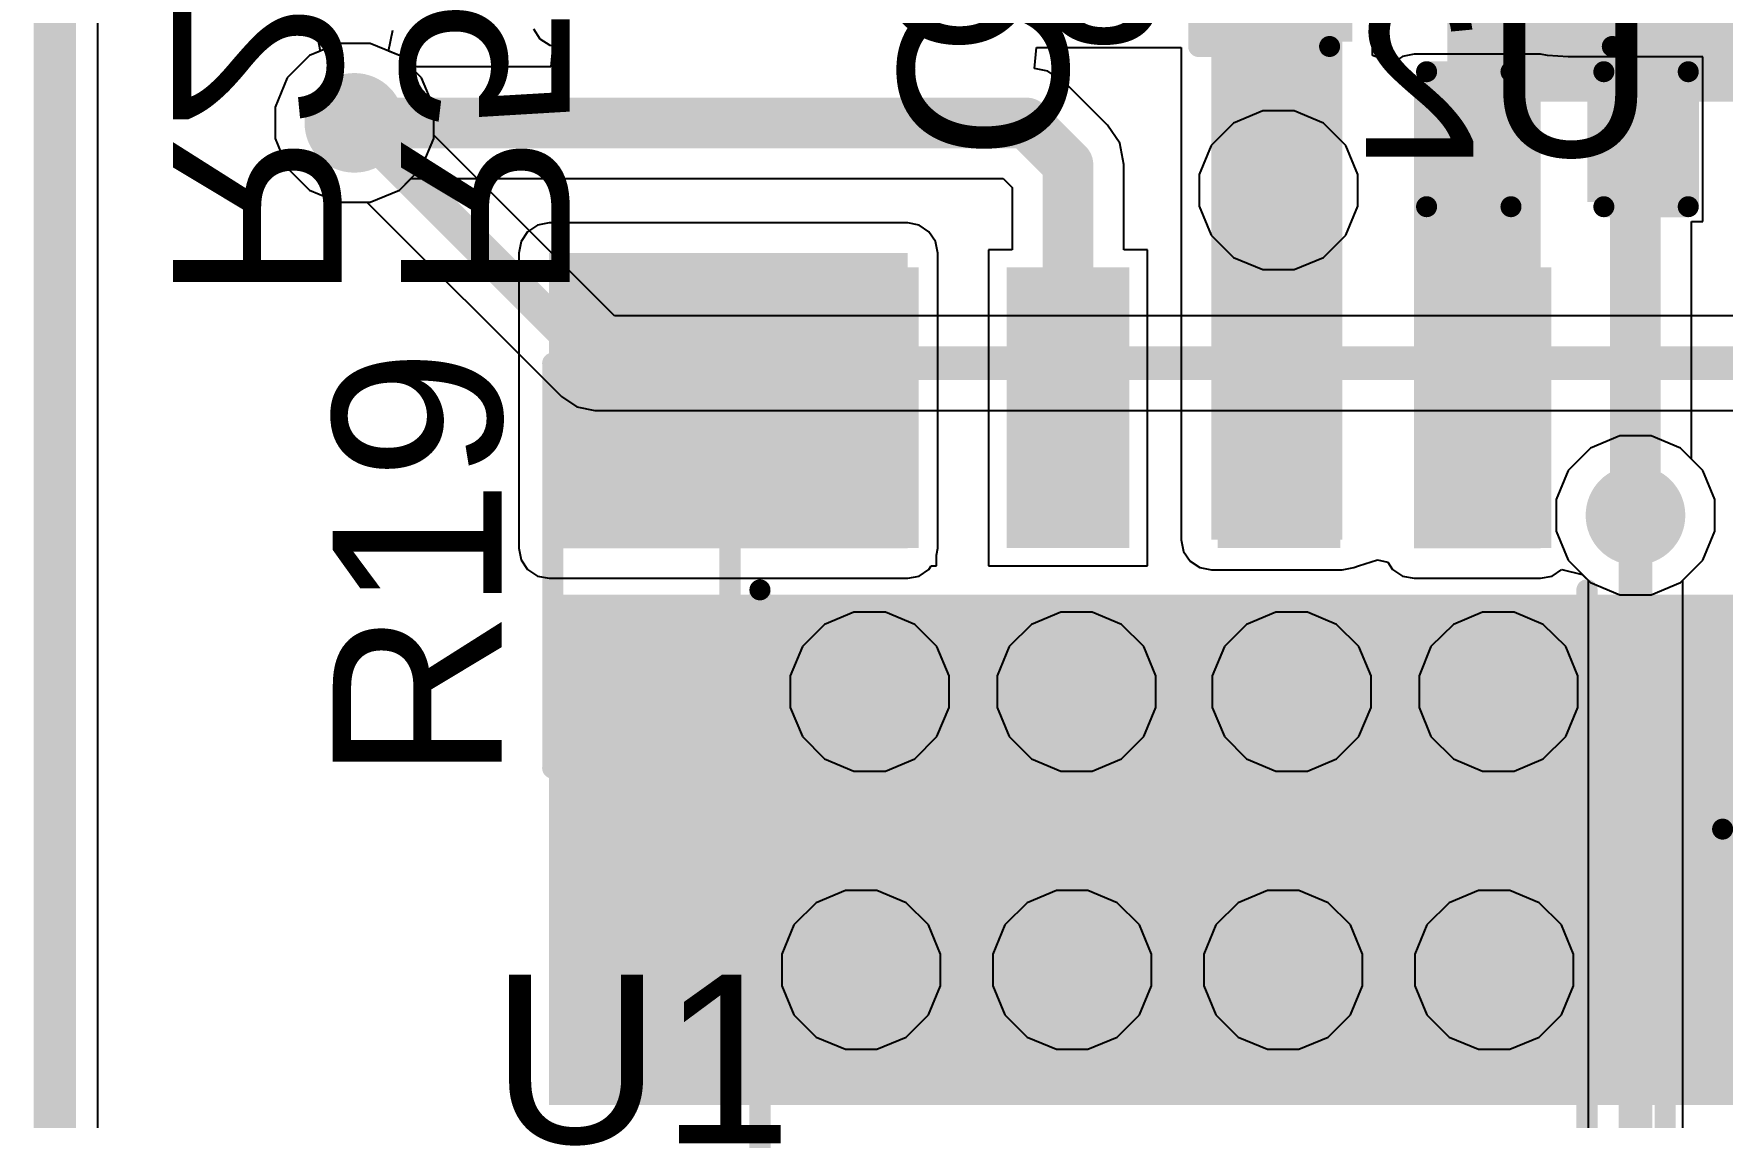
# Model space of a CAD drawing. Header units: inches. Extents: x 0 to 5376, y 0 to 5416.
# Drawn here: x -0.13 to 10.04, y 15.93 to 22.46 of the extents above; entities that cross this region are included whole.
import ezdxf

# ---------------------------------------------------------------- set-up
doc = ezdxf.new("R2010")
doc.units = ezdxf.units.IN
for name, color, linetype in [('Board Outline', 216, 'Continuous'), ('Bottom Layer', 5, 'Continuous'), ('Bottom Overlay', 54, 'Continuous'), ('Layer 1', 16, 'Continuous'), ('Layer 2', 76, 'Continuous'), ('Top Layer', 1, 'Continuous'), ('Top Overlay', 2, 'Continuous'), ('Top Paste', 8, 'Continuous'), ('Top Solder', 216, 'Continuous'), ('Via Holes', 16, 'Continuous')]:
    doc.layers.add(name, color=color, linetype=linetype)
doc.styles.add('Arial', font='', dxfattribs={"height": 0.2})
doc.styles.get('Arial').set_extended_font_data('Arial')

msp = doc.modelspace()

# ---------------------------------------------------------------- hatches: boundary and pattern name
at = {"layer": 'Bottom Layer'}
msp.add_hatch(color=5, dxfattribs=at).paths.add_polyline_path([(11.455, 30.836), (8.382, 30.836), (8.382, 22.047), (11.455, 22.047)])
h = msp.add_hatch(color=5, dxfattribs=at)
edge = h.paths.add_edge_path()
edge.add_arc((1.803, 21.92), 0.3, 0, 360)
h = msp.add_hatch(color=5, dxfattribs=at)
edge = h.paths.add_edge_path()
edge.add_arc((7.366, 21.514), 0.3, 0, 360)
h = msp.add_hatch(color=5, dxfattribs=at)
edge = h.paths.add_edge_path()
edge.add_arc((9.515, 19.556), 0.3, 0, 360)
h = msp.add_hatch(color=5, dxfattribs=at)
edge = h.paths.add_edge_path()
edge.add_arc((4.905, 18.494), 0.3, 0, 360)
h = msp.add_hatch(color=5, dxfattribs=at)
edge = h.paths.add_edge_path()
edge.add_arc((6.15, 18.494), 0.3, 0, 360)
h = msp.add_hatch(color=5, dxfattribs=at)
edge = h.paths.add_edge_path()
edge.add_arc((7.445, 18.494), 0.3, 0, 360)
h = msp.add_hatch(color=5, dxfattribs=at)
edge = h.paths.add_edge_path()
edge.add_arc((8.69, 18.494), 0.3, 0, 360)
h = msp.add_hatch(color=5, dxfattribs=at)
edge = h.paths.add_edge_path()
edge.add_arc((4.854, 16.818), 0.3, 0, 360)
h = msp.add_hatch(color=5, dxfattribs=at)
edge = h.paths.add_edge_path()
edge.add_arc((6.124, 16.818), 0.3, 0, 360)
h = msp.add_hatch(color=5, dxfattribs=at)
edge = h.paths.add_edge_path()
edge.add_arc((7.394, 16.818), 0.3, 0, 360)
h = msp.add_hatch(color=5, dxfattribs=at)
edge = h.paths.add_edge_path()
edge.add_arc((8.664, 16.818), 0.3, 0, 360)
at = {"layer": 'Layer 1'}
h = msp.add_hatch(color=16, dxfattribs=at)
edge = h.paths.add_edge_path()
edge.add_arc((1.803, 21.92), 0.3, 0, 360)
h = msp.add_hatch(color=16, dxfattribs=at)
edge = h.paths.add_edge_path()
edge.add_arc((7.366, 21.514), 0.3, 0, 360)
h = msp.add_hatch(color=16, dxfattribs=at)
edge = h.paths.add_edge_path()
edge.add_arc((9.515, 19.556), 0.3, 0, 360)
h = msp.add_hatch(color=16, dxfattribs=at)
edge = h.paths.add_edge_path()
edge.add_arc((4.905, 18.494), 0.3, 0, 360)
h = msp.add_hatch(color=16, dxfattribs=at)
edge = h.paths.add_edge_path()
edge.add_arc((6.15, 18.494), 0.3, 0, 360)
h = msp.add_hatch(color=16, dxfattribs=at)
edge = h.paths.add_edge_path()
edge.add_arc((7.445, 18.494), 0.3, 0, 360)
h = msp.add_hatch(color=16, dxfattribs=at)
edge = h.paths.add_edge_path()
edge.add_arc((8.69, 18.494), 0.3, 0, 360)
h = msp.add_hatch(color=16, dxfattribs=at)
edge = h.paths.add_edge_path()
edge.add_arc((4.854, 16.818), 0.3, 0, 360)
h = msp.add_hatch(color=16, dxfattribs=at)
edge = h.paths.add_edge_path()
edge.add_arc((6.124, 16.818), 0.3, 0, 360)
h = msp.add_hatch(color=16, dxfattribs=at)
edge = h.paths.add_edge_path()
edge.add_arc((7.394, 16.818), 0.3, 0, 360)
h = msp.add_hatch(color=16, dxfattribs=at)
edge = h.paths.add_edge_path()
edge.add_arc((8.664, 16.818), 0.3, 0, 360)
at = {"layer": 'Layer 2'}
h = msp.add_hatch(color=76, dxfattribs=at)
edge = h.paths.add_edge_path()
edge.add_arc((1.803, 21.92), 0.3, 0, 360)
h = msp.add_hatch(color=76, dxfattribs=at)
edge = h.paths.add_edge_path()
edge.add_arc((7.366, 21.514), 0.3, 0, 360)
h = msp.add_hatch(color=76, dxfattribs=at)
edge = h.paths.add_edge_path()
edge.add_arc((9.515, 19.556), 0.3, 0, 360)
h = msp.add_hatch(color=76, dxfattribs=at)
edge = h.paths.add_edge_path()
edge.add_arc((4.905, 18.494), 0.3, 0, 360)
h = msp.add_hatch(color=76, dxfattribs=at)
edge = h.paths.add_edge_path()
edge.add_arc((6.15, 18.494), 0.3, 0, 360)
h = msp.add_hatch(color=76, dxfattribs=at)
edge = h.paths.add_edge_path()
edge.add_arc((7.445, 18.494), 0.3, 0, 360)
h = msp.add_hatch(color=76, dxfattribs=at)
edge = h.paths.add_edge_path()
edge.add_arc((8.69, 18.494), 0.3, 0, 360)
h = msp.add_hatch(color=76, dxfattribs=at)
edge = h.paths.add_edge_path()
edge.add_arc((4.854, 16.818), 0.3, 0, 360)
h = msp.add_hatch(color=76, dxfattribs=at)
edge = h.paths.add_edge_path()
edge.add_arc((6.124, 16.818), 0.3, 0, 360)
h = msp.add_hatch(color=76, dxfattribs=at)
edge = h.paths.add_edge_path()
edge.add_arc((7.394, 16.818), 0.3, 0, 360)
h = msp.add_hatch(color=76, dxfattribs=at)
edge = h.paths.add_edge_path()
edge.add_arc((8.664, 16.818), 0.3, 0, 360)
at = {"layer": 'Top Layer'}
for points in [[(7.75, 23.371), (6.962, 23.371), (6.962, 19.409), (7.75, 19.409)], [(8.944, 22.152), (8.182, 22.152), (8.182, 19.358), (8.944, 19.358)], [(8.804, 22.139), (8.804, 21.504), (8.347, 21.504), (8.347, 22.139)], [(9.744, 22.139), (9.744, 21.504), (9.286, 21.504), (9.286, 22.139)], [(5.134, 21.136), (2.975, 21.136), (2.975, 19.358), (5.134, 19.358)], [(5.129, 20.979), (5.129, 19.429), (4.529, 19.429), (4.529, 20.979)], [(6.399, 20.979), (6.399, 19.429), (5.799, 19.429), (5.799, 20.979)], [(7.669, 20.979), (7.669, 19.429), (7.069, 19.429), (7.069, 20.979)], [(8.939, 20.979), (8.939, 19.429), (8.339, 19.429), (8.339, 20.979)], [(3.086, 20.396), (3.975, 20.396), (3.975, 19.634), (3.086, 19.634)], [(2.975, 19.078), (2.975, 16.005), (12.017, 16.005), (12.017, 19.078)], [(3.086, 18.872), (3.975, 18.872), (3.975, 18.11), (3.086, 18.11)], [(7.877, 18.647), (7.877, 16.36), (5.59, 16.36), (5.59, 18.647)]]:
    msp.add_hatch(color=1, dxfattribs=at).paths.add_polyline_path(points)
h = msp.add_hatch(color=1, dxfattribs=at)
edge = h.paths.add_edge_path()
edge.add_arc((1.803, 21.92), 0.3, 0, 360)
h = msp.add_hatch(color=1, dxfattribs=at)
edge = h.paths.add_edge_path()
edge.add_arc((7.366, 21.514), 0.3, 0, 360)
h = msp.add_hatch(color=1, dxfattribs=at)
edge = h.paths.add_edge_path()
edge.add_arc((9.515, 19.556), 0.3, 0, 360)
h = msp.add_hatch(color=1, dxfattribs=at)
edge = h.paths.add_edge_path()
edge.add_arc((4.905, 18.494), 0.3, 0, 360)
h = msp.add_hatch(color=1, dxfattribs=at)
edge = h.paths.add_edge_path()
edge.add_arc((6.15, 18.494), 0.3, 0, 360)
h = msp.add_hatch(color=1, dxfattribs=at)
edge = h.paths.add_edge_path()
edge.add_arc((7.445, 18.494), 0.3, 0, 360)
h = msp.add_hatch(color=1, dxfattribs=at)
edge = h.paths.add_edge_path()
edge.add_arc((8.69, 18.494), 0.3, 0, 360)
h = msp.add_hatch(color=1, dxfattribs=at)
edge = h.paths.add_edge_path()
edge.add_arc((4.854, 16.818), 0.3, 0, 360)
h = msp.add_hatch(color=1, dxfattribs=at)
edge = h.paths.add_edge_path()
edge.add_arc((6.124, 16.818), 0.3, 0, 360)
h = msp.add_hatch(color=1, dxfattribs=at)
edge = h.paths.add_edge_path()
edge.add_arc((7.394, 16.818), 0.3, 0, 360)
h = msp.add_hatch(color=1, dxfattribs=at)
edge = h.paths.add_edge_path()
edge.add_arc((8.664, 16.818), 0.3, 0, 360)
at = {"layer": 'Top Paste'}
for points in [[(8.804, 22.139), (8.804, 21.504), (8.347, 21.504), (8.347, 22.139)], [(9.744, 22.139), (9.744, 21.504), (9.286, 21.504), (9.286, 22.139)], [(5.129, 20.979), (5.129, 19.429), (4.529, 19.429), (4.529, 20.979)], [(6.399, 20.979), (6.399, 19.429), (5.799, 19.429), (5.799, 20.979)], [(7.669, 20.979), (7.669, 19.429), (7.069, 19.429), (7.069, 20.979)], [(8.939, 20.979), (8.939, 19.429), (8.339, 19.429), (8.339, 20.979)], [(3.086, 20.396), (3.975, 20.396), (3.975, 19.634), (3.086, 19.634)], [(3.086, 18.872), (3.975, 18.872), (3.975, 18.11), (3.086, 18.11)], [(7.877, 18.647), (7.877, 16.36), (5.59, 16.36), (5.59, 18.647)]]:
    msp.add_hatch(color=8, dxfattribs=at).paths.add_polyline_path(points)
at = {"layer": 'Top Solder'}
for points in [[(6.928, 22.409), (6.928, 23.418), (7.81, 23.418), (7.81, 22.409)], [(8.452, 22.409), (8.452, 23.418), (9.334, 23.418), (9.334, 22.409)], [(8.864, 22.199), (8.864, 21.444), (8.287, 21.444), (8.287, 22.199)], [(9.804, 22.199), (9.804, 21.444), (9.226, 21.444), (9.226, 22.199)], [(5.199, 21.049), (5.199, 19.359), (4.459, 19.359), (4.459, 21.049)], [(6.469, 21.049), (6.469, 19.359), (5.729, 19.359), (5.729, 21.049)], [(7.739, 21.049), (7.739, 19.359), (6.999, 19.359), (6.999, 21.049)], [(9.009, 21.049), (9.009, 19.359), (8.269, 19.359), (8.269, 21.049)], [(2.985, 20.498), (4.077, 20.498), (4.077, 19.533), (2.985, 19.533)], [(2.985, 18.974), (4.077, 18.974), (4.077, 18.009), (2.985, 18.009)], [(7.947, 18.717), (7.947, 16.29), (5.52, 16.29), (5.52, 18.717)]]:
    msp.add_hatch(color=216, dxfattribs=at).paths.add_polyline_path(points)
at = {"layer": 'Via Holes'}
h = msp.add_hatch(color=7, dxfattribs=at)
edge = h.paths.add_edge_path()
edge.add_arc((1.803, 21.92), 0.15, 0, 360)
h = msp.add_hatch(color=7, dxfattribs=at)
edge = h.paths.add_edge_path()
edge.add_arc((7.366, 21.514), 0.15, 0, 360)
h = msp.add_hatch(color=7, dxfattribs=at)
edge = h.paths.add_edge_path()
edge.add_arc((9.515, 19.556), 0.15, 0, 360)
h = msp.add_hatch(color=7, dxfattribs=at)
edge = h.paths.add_edge_path()
edge.add_arc((4.905, 18.494), 0.15, 0, 360)
h = msp.add_hatch(color=7, dxfattribs=at)
edge = h.paths.add_edge_path()
edge.add_arc((6.15, 18.494), 0.15, 0, 360)
h = msp.add_hatch(color=7, dxfattribs=at)
edge = h.paths.add_edge_path()
edge.add_arc((7.445, 18.494), 0.15, 0, 360)
h = msp.add_hatch(color=7, dxfattribs=at)
edge = h.paths.add_edge_path()
edge.add_arc((8.69, 18.494), 0.15, 0, 360)
h = msp.add_hatch(color=7, dxfattribs=at)
edge = h.paths.add_edge_path()
edge.add_arc((4.854, 16.818), 0.15, 0, 360)
h = msp.add_hatch(color=7, dxfattribs=at)
edge = h.paths.add_edge_path()
edge.add_arc((6.124, 16.818), 0.15, 0, 360)
h = msp.add_hatch(color=7, dxfattribs=at)
edge = h.paths.add_edge_path()
edge.add_arc((7.394, 16.818), 0.15, 0, 360)
h = msp.add_hatch(color=7, dxfattribs=at)
edge = h.paths.add_edge_path()
edge.add_arc((8.664, 16.818), 0.15, 0, 360)

# ---------------------------------------------------------------- linework, layer by layer
at = {"layer": 'Board Outline'}
msp.add_lwpolyline([(0, 0, 0.254, 0.254, 0), (0, 125, 0.254, 0.254, 0)], format="xyseb", dxfattribs=at)
at = {"layer": 'Bottom Layer'}
for p, q in [((0.259, 0.259), (0.259, 23.7)), ((1.708, 22.398), (1.533, 22.325)), ((1.898, 22.398), (1.708, 22.398)), ((2.074, 22.325), (1.898, 22.398)), ((1.533, 22.325), (1.398, 22.191)), ((2.208, 22.191), (2.074, 22.325)), ((1.398, 22.191), (1.326, 22.015)), ((2.281, 22.015), (2.208, 22.191)), ((1.326, 22.015), (1.326, 21.825)), ((2.281, 21.825), (2.281, 22.015)), ((7.271, 21.992), (7.095, 21.919)), ((7.461, 21.992), (7.271, 21.992)), ((7.637, 21.919), (7.461, 21.992)), ((7.095, 21.919), (6.961, 21.784)), ((7.771, 21.784), (7.637, 21.919)), ((1.326, 21.825), (1.398, 21.65)), ((2.208, 21.65), (2.281, 21.825)), ((6.961, 21.784), (6.888, 21.609)), ((7.844, 21.609), (7.771, 21.784)), ((1.398, 21.65), (1.533, 21.515)), ((2.074, 21.515), (2.208, 21.65)), ((6.888, 21.609), (6.888, 21.419)), ((7.844, 21.419), (7.844, 21.609)), ((1.533, 21.515), (1.708, 21.442)), ((1.898, 21.442), (2.074, 21.515)), ((1.708, 21.442), (1.898, 21.442)), ((6.888, 21.419), (6.961, 21.243)), ((7.771, 21.243), (7.844, 21.419)), ((6.961, 21.243), (7.095, 21.109)), ((7.637, 21.109), (7.771, 21.243)), ((7.095, 21.109), (7.271, 21.036)), ((7.461, 21.036), (7.637, 21.109)), ((7.271, 21.036), (7.461, 21.036)), ((9.42, 20.034), (9.244, 19.961)), ((9.61, 20.034), (9.42, 20.034)), ((9.786, 19.961), (9.61, 20.034)), ((9.244, 19.961), (9.11, 19.827)), ((9.92, 19.827), (9.786, 19.961)), ((9.11, 19.827), (9.037, 19.651)), ((9.993, 19.651), (9.92, 19.827)), ((9.037, 19.651), (9.037, 19.461)), ((9.993, 19.461), (9.993, 19.651)), ((9.037, 19.461), (9.11, 19.286)), ((9.92, 19.286), (9.993, 19.461)), ((9.11, 19.286), (9.244, 19.151)), ((9.786, 19.151), (9.92, 19.286)), ((9.244, 19.151), (9.42, 19.078)), ((9.61, 19.078), (9.786, 19.151)), ((9.42, 19.078), (9.61, 19.078))]:
    msp.add_line(p, q, dxfattribs=at)
at = {"layer": 'Layer 1'}
for p, q in [((0.259, 0.259), (0.259, 31.945)), ((1.708, 22.398), (1.533, 22.325)), ((1.898, 22.398), (1.708, 22.398)), ((2.074, 22.325), (1.898, 22.398)), ((1.533, 22.325), (1.398, 22.191)), ((2.208, 22.191), (2.074, 22.325)), ((1.398, 22.191), (1.326, 22.015)), ((2.281, 22.015), (2.208, 22.191)), ((1.326, 22.015), (1.326, 21.825)), ((2.281, 21.845), (2.281, 22.015)), ((7.271, 21.992), (7.095, 21.919)), ((7.461, 21.992), (7.271, 21.992)), ((7.637, 21.919), (7.461, 21.992)), ((7.095, 21.919), (6.961, 21.784)), ((7.771, 21.784), (7.637, 21.919)), ((1.326, 21.825), (1.398, 21.65)), ((3.369, 20.757), (2.281, 21.845)), ((6.961, 21.784), (6.888, 21.609)), ((7.844, 21.609), (7.771, 21.784)), ((1.398, 21.65), (1.533, 21.515)), ((6.888, 21.609), (6.888, 21.419)), ((7.844, 21.419), (7.844, 21.609)), ((1.533, 21.515), (1.708, 21.442)), ((1.708, 21.442), (1.878, 21.442)), ((1.878, 21.442), (3.05, 20.271)), ((6.888, 21.419), (6.961, 21.243)), ((7.771, 21.243), (7.844, 21.419)), ((6.961, 21.243), (7.095, 21.109)), ((7.637, 21.109), (7.771, 21.243)), ((7.095, 21.109), (7.271, 21.036)), ((7.461, 21.036), (7.637, 21.109)), ((7.271, 21.036), (7.461, 21.036)), ((29.905, 20.757), (3.369, 20.757)), ((3.05, 20.271), (3.05, 20.271)), ((3.05, 20.271), (3.142, 20.209)), ((3.142, 20.209), (3.251, 20.188)), ((3.251, 20.188), (3.251, 20.188)), ((3.251, 20.188), (29.968, 20.188)), ((9.42, 20.034), (9.244, 19.961)), ((9.61, 20.034), (9.42, 20.034)), ((9.786, 19.961), (9.61, 20.034)), ((9.244, 19.961), (9.11, 19.827)), ((9.92, 19.827), (9.786, 19.961)), ((9.11, 19.827), (9.037, 19.651)), ((9.993, 19.651), (9.92, 19.827)), ((9.037, 19.651), (9.037, 19.461)), ((9.993, 19.461), (9.993, 19.651)), ((9.037, 19.461), (9.11, 19.286)), ((9.92, 19.286), (9.993, 19.461)), ((9.11, 19.286), (9.23, 19.165)), ((9.8, 19.165), (9.92, 19.286)), ((9.23, 19.165), (9.23, 14.332)), ((9.8, 14.214), (9.8, 19.165))]:
    msp.add_line(p, q, dxfattribs=at)
for points in [[(1.803, 21.92, 0.203, 0.203, 0), (3.251, 20.472, 0.203, 0.203, 0)], [(3.251, 20.472, 0.203, 0.203, 0), (30.023, 20.472, 0.203, 0.203, 0)], [(9.515, 14.214, 0.203, 0.203, 0), (9.515, 19.556, 0.203, 0.203, 0)]]:
    msp.add_lwpolyline(points, format="xyseb", dxfattribs=at)
for points in [[(1.753, 21.92, 0.102, 0.102, 1), (1.854, 21.92, 0.102, 0.102, 1)], [(3.2, 20.472, 0.102, 0.102, 1), (3.302, 20.472, 0.102, 0.102, 1)], [(3.2, 20.472, 0.102, 0.102, 1), (3.302, 20.472, 0.102, 0.102, 1)], [(9.464, 19.556, 0.102, 0.102, 1), (9.566, 19.556, 0.102, 0.102, 1)]]:
    msp.add_lwpolyline(points, format="xyseb", close=True, dxfattribs=at)
at = {"layer": 'Layer 2'}
for p, q in [((0.259, 0.483), (0.259, 22.479)), ((1.572, 22.479), (1.597, 22.352)), ((2.009, 22.352), (2.035, 22.479)), ((1.533, 22.325), (1.398, 22.191)), ((1.597, 22.352), (1.533, 22.325)), ((2.074, 22.325), (2.009, 22.352)), ((2.208, 22.191), (2.074, 22.325)), ((1.398, 22.191), (1.326, 22.015)), ((2.281, 22.015), (2.208, 22.191)), ((1.326, 22.015), (1.326, 21.825)), ((2.281, 21.825), (2.281, 22.015)), ((1.326, 21.825), (1.398, 21.65)), ((2.208, 21.65), (2.281, 21.825)), ((1.398, 21.65), (1.533, 21.515)), ((2.074, 21.515), (2.208, 21.65)), ((1.533, 21.515), (1.708, 21.442)), ((1.898, 21.442), (2.074, 21.515)), ((1.708, 21.442), (1.898, 21.442)), ((9.42, 20.034), (9.244, 19.961)), ((9.61, 20.034), (9.42, 20.034)), ((9.786, 19.961), (9.61, 20.034)), ((9.244, 19.961), (9.11, 19.827)), ((9.92, 19.827), (9.786, 19.961)), ((9.11, 19.827), (9.037, 19.651)), ((9.993, 19.651), (9.92, 19.827)), ((9.037, 19.651), (9.037, 19.461)), ((9.993, 19.461), (9.993, 19.651)), ((9.037, 19.461), (9.11, 19.286)), ((9.92, 19.286), (9.993, 19.461)), ((9.11, 19.286), (9.244, 19.151)), ((9.786, 19.151), (9.92, 19.286)), ((9.244, 19.151), (9.42, 19.078)), ((9.61, 19.078), (9.786, 19.151)), ((9.42, 19.078), (9.61, 19.078)), ((4.81, 18.972), (4.634, 18.899)), ((5, 18.972), (4.81, 18.972)), ((5.176, 18.899), (5, 18.972)), ((6.055, 18.972), (5.879, 18.899)), ((6.245, 18.972), (6.055, 18.972)), ((6.42, 18.899), (6.245, 18.972)), ((7.35, 18.972), (7.174, 18.899)), ((7.54, 18.972), (7.35, 18.972)), ((7.716, 18.899), (7.54, 18.972)), ((8.595, 18.972), (8.419, 18.899)), ((8.785, 18.972), (8.595, 18.972)), ((8.96, 18.899), (8.785, 18.972)), ((4.634, 18.899), (4.5, 18.765)), ((5.31, 18.765), (5.176, 18.899)), ((5.879, 18.899), (5.744, 18.765)), ((6.555, 18.765), (6.42, 18.899)), ((7.174, 18.899), (7.04, 18.765)), ((7.85, 18.765), (7.716, 18.899)), ((8.419, 18.899), (8.284, 18.765)), ((9.095, 18.765), (8.96, 18.899)), ((4.5, 18.765), (4.427, 18.589)), ((5.383, 18.589), (5.31, 18.765)), ((5.744, 18.765), (5.672, 18.589)), ((6.627, 18.589), (6.555, 18.765)), ((7.04, 18.765), (6.967, 18.589)), ((7.923, 18.589), (7.85, 18.765)), ((8.284, 18.765), (8.212, 18.589)), ((9.167, 18.589), (9.095, 18.765)), ((4.427, 18.589), (4.427, 18.399)), ((5.383, 18.399), (5.383, 18.589)), ((5.672, 18.589), (5.672, 18.399)), ((6.627, 18.399), (6.627, 18.589)), ((6.967, 18.589), (6.967, 18.399)), ((7.923, 18.399), (7.923, 18.589)), ((8.212, 18.589), (8.212, 18.399)), ((9.167, 18.399), (9.167, 18.589)), ((4.427, 18.399), (4.5, 18.224)), ((5.31, 18.224), (5.383, 18.399)), ((5.672, 18.399), (5.744, 18.224)), ((6.555, 18.224), (6.627, 18.399)), ((6.967, 18.399), (7.04, 18.224)), ((7.85, 18.224), (7.923, 18.399)), ((8.212, 18.399), (8.284, 18.224)), ((9.095, 18.224), (9.167, 18.399)), ((4.5, 18.224), (4.634, 18.089)), ((5.176, 18.089), (5.31, 18.224)), ((5.744, 18.224), (5.879, 18.089)), ((6.42, 18.089), (6.555, 18.224)), ((7.04, 18.224), (7.174, 18.089)), ((7.716, 18.089), (7.85, 18.224)), ((8.284, 18.224), (8.419, 18.089)), ((8.96, 18.089), (9.095, 18.224)), ((4.634, 18.089), (4.81, 18.016)), ((4.81, 18.016), (5, 18.016)), ((5, 18.016), (5.176, 18.089)), ((5.879, 18.089), (6.055, 18.016)), ((6.055, 18.016), (6.245, 18.016)), ((6.245, 18.016), (6.42, 18.089)), ((7.174, 18.089), (7.35, 18.016)), ((7.35, 18.016), (7.54, 18.016)), ((7.54, 18.016), (7.716, 18.089)), ((8.419, 18.089), (8.595, 18.016)), ((8.595, 18.016), (8.785, 18.016)), ((8.785, 18.016), (8.96, 18.089)), ((4.759, 17.296), (4.583, 17.223)), ((4.949, 17.296), (4.759, 17.296)), ((5.125, 17.223), (4.949, 17.296)), ((6.029, 17.296), (5.853, 17.223)), ((6.219, 17.296), (6.029, 17.296)), ((6.395, 17.223), (6.219, 17.296)), ((7.299, 17.296), (7.123, 17.223)), ((7.489, 17.296), (7.299, 17.296)), ((7.665, 17.223), (7.489, 17.296)), ((8.569, 17.296), (8.393, 17.223)), ((8.759, 17.296), (8.569, 17.296)), ((8.935, 17.223), (8.759, 17.296)), ((4.583, 17.223), (4.449, 17.089)), ((5.259, 17.089), (5.125, 17.223)), ((5.853, 17.223), (5.719, 17.089)), ((6.529, 17.089), (6.395, 17.223)), ((7.123, 17.223), (6.989, 17.089)), ((7.799, 17.089), (7.665, 17.223)), ((8.393, 17.223), (8.259, 17.089)), ((9.069, 17.089), (8.935, 17.223)), ((4.449, 17.089), (4.376, 16.913)), ((5.332, 16.913), (5.259, 17.089)), ((5.719, 17.089), (5.646, 16.913)), ((6.602, 16.913), (6.529, 17.089)), ((6.989, 17.089), (6.916, 16.913)), ((7.872, 16.913), (7.799, 17.089)), ((8.259, 17.089), (8.186, 16.913)), ((9.142, 16.913), (9.069, 17.089)), ((4.376, 16.913), (4.376, 16.723)), ((5.332, 16.723), (5.332, 16.913)), ((5.646, 16.913), (5.646, 16.723)), ((6.602, 16.723), (6.602, 16.913)), ((6.916, 16.913), (6.916, 16.723)), ((7.872, 16.723), (7.872, 16.913)), ((8.186, 16.913), (8.186, 16.723)), ((9.142, 16.723), (9.142, 16.913)), ((4.376, 16.723), (4.449, 16.547)), ((5.259, 16.547), (5.332, 16.723)), ((5.646, 16.723), (5.719, 16.547)), ((6.529, 16.547), (6.602, 16.723)), ((6.916, 16.723), (6.989, 16.547)), ((7.799, 16.547), (7.872, 16.723)), ((8.186, 16.723), (8.259, 16.547)), ((9.069, 16.547), (9.142, 16.723)), ((4.449, 16.547), (4.583, 16.413)), ((5.125, 16.413), (5.259, 16.547)), ((5.719, 16.547), (5.853, 16.413)), ((6.395, 16.413), (6.529, 16.547)), ((6.989, 16.547), (7.123, 16.413)), ((7.665, 16.413), (7.799, 16.547)), ((8.259, 16.547), (8.393, 16.413)), ((8.935, 16.413), (9.069, 16.547)), ((4.583, 16.413), (4.759, 16.34)), ((4.949, 16.34), (5.125, 16.413)), ((5.853, 16.413), (6.029, 16.34)), ((6.219, 16.34), (6.395, 16.413)), ((7.123, 16.413), (7.299, 16.34)), ((7.489, 16.34), (7.665, 16.413)), ((8.393, 16.413), (8.569, 16.34)), ((8.759, 16.34), (8.935, 16.413)), ((4.759, 16.34), (4.949, 16.34)), ((6.029, 16.34), (6.219, 16.34)), ((7.299, 16.34), (7.489, 16.34)), ((8.569, 16.34), (8.759, 16.34))]:
    msp.add_line(p, q, dxfattribs=at)
at = {"layer": 'Top Layer'}
for p, q in [((0.259, 0.259), (0.259, 46.366)), ((7.931, 22.326), (7.931, 23.371)), ((2.881, 22.486), (2.92, 22.427)), ((1.708, 22.398), (1.533, 22.325)), ((1.898, 22.398), (1.708, 22.398)), ((2.074, 22.325), (1.898, 22.398)), ((2.92, 22.427), (2.979, 22.388)), ((2.979, 22.388), (2.998, 22.384)), ((2.998, 22.384), (2.985, 22.257)), ((5.898, 22.247), (5.91, 22.374)), ((5.91, 22.374), (6.781, 22.374)), ((6.781, 22.374), (6.781, 19.409)), ((1.533, 22.325), (1.398, 22.191)), ((2.142, 22.257), (2.074, 22.325)), ((8.03, 22.289), (7.931, 22.326)), ((8.058, 22.283), (8.03, 22.289)), ((8.112, 22.319), (8.058, 22.283)), ((8.182, 22.333), (8.112, 22.319)), ((8.944, 22.333), (8.182, 22.333)), ((8.985, 22.325), (8.944, 22.333)), ((9.109, 22.317), (8.985, 22.325)), ((9.921, 22.317), (9.109, 22.317)), ((9.109, 22.317), (9.109, 22.317)), ((9.921, 21.326), (9.921, 22.317)), ((1.398, 22.191), (1.326, 22.015)), ((2.985, 22.257), (2.142, 22.257)), ((5.977, 22.231), (5.898, 22.247)), ((6.086, 22.158), (5.977, 22.231)), ((6.337, 21.907), (6.086, 22.158)), ((1.326, 22.015), (1.326, 21.825)), ((6.41, 21.798), (6.337, 21.907)), ((1.326, 21.825), (1.398, 21.65)), ((6.435, 21.669), (6.41, 21.798)), ((6.435, 21.156), (6.435, 21.669)), ((1.398, 21.65), (1.533, 21.515)), ((2.074, 21.515), (2.142, 21.584)), ((2.142, 21.584), (5.708, 21.584)), ((5.708, 21.584), (5.762, 21.53)), ((1.533, 21.515), (1.708, 21.442)), ((1.898, 21.442), (2.074, 21.515)), ((5.762, 21.53), (5.762, 21.156)), ((1.708, 21.442), (1.898, 21.442)), ((2.846, 21.264), (2.807, 21.205)), ((2.905, 21.303), (2.846, 21.264)), ((2.975, 21.317), (2.905, 21.303)), ((5.134, 21.317), (2.975, 21.317)), ((5.203, 21.303), (5.134, 21.317)), ((5.262, 21.264), (5.203, 21.303)), ((5.301, 21.205), (5.262, 21.264)), ((9.852, 19.895), (9.852, 21.326)), ((9.852, 21.326), (9.921, 21.326)), ((2.807, 21.205), (2.793, 21.136)), ((5.315, 21.136), (5.301, 21.205)), ((5.762, 21.156), (5.621, 21.156)), ((5.621, 21.156), (5.621, 19.251)), ((6.577, 21.156), (6.435, 21.156)), ((6.577, 19.251), (6.577, 21.156)), ((2.793, 21.136), (2.793, 19.358)), ((5.315, 19.358), (5.315, 21.136)), ((9.92, 19.827), (9.852, 19.895)), ((9.993, 19.651), (9.92, 19.827)), ((9.993, 19.461), (9.993, 19.651)), ((9.92, 19.286), (9.993, 19.461)), ((2.793, 19.358), (2.807, 19.288)), ((5.307, 19.316), (5.315, 19.358)), ((5.307, 19.251), (5.307, 19.316)), ((6.781, 19.409), (6.795, 19.339)), ((6.795, 19.339), (6.834, 19.28)), ((2.807, 19.288), (2.846, 19.23)), ((2.846, 19.23), (2.905, 19.19)), ((5.203, 19.19), (5.262, 19.23)), ((5.262, 19.23), (5.276, 19.251)), ((5.276, 19.251), (5.307, 19.251)), ((5.621, 19.251), (6.577, 19.251)), ((6.834, 19.28), (6.893, 19.241)), ((6.893, 19.241), (6.962, 19.227)), ((6.962, 19.227), (7.75, 19.227)), ((7.75, 19.227), (7.819, 19.241)), ((7.819, 19.241), (7.847, 19.251)), ((7.847, 19.251), (7.962, 19.287)), ((7.847, 19.251), (7.847, 19.251)), ((7.962, 19.287), (8.024, 19.274)), ((8.024, 19.274), (8.053, 19.23)), ((8.053, 19.23), (8.112, 19.19)), ((9.013, 19.19), (9.072, 19.23)), ((9.072, 19.23), (9.195, 19.2)), ((9.786, 19.151), (9.92, 19.286)), ((2.905, 19.19), (2.975, 19.177)), ((2.975, 19.177), (5.134, 19.177)), ((5.134, 19.177), (5.203, 19.19)), ((8.112, 19.19), (8.182, 19.177)), ((8.182, 19.177), (8.944, 19.177)), ((8.944, 19.177), (9.013, 19.19)), ((9.195, 19.2), (9.244, 19.151)), ((9.244, 19.151), (9.42, 19.078)), ((9.61, 19.078), (9.786, 19.151)), ((9.42, 19.078), (9.61, 19.078))]:
    msp.add_line(p, q, dxfattribs=at)
for points in [[(1.803, 21.92, 0.305, 0.305, 0), (5.848, 21.92, 0.305, 0.305, 0)], [(5.848, 21.92, 0.305, 0.305, 0), (6.099, 21.669, 0.305, 0.305, 0)], [(9.515, 19.556, 0.305, 0.305, 0), (9.515, 21.822, 0.305, 0.305, 0)], [(6.099, 20.204, 0.305, 0.305, 0), (6.099, 21.669, 0.305, 0.305, 0)]]:
    msp.add_lwpolyline(points, format="xyseb", dxfattribs=at)
for points in [[(1.727, 21.92, 0.152, 0.152, 1), (1.88, 21.92, 0.152, 0.152, 1)], [(5.772, 21.92, 0.152, 0.152, 1), (5.924, 21.92, 0.152, 0.152, 1)], [(5.772, 21.92, 0.152, 0.152, 1), (5.924, 21.92, 0.152, 0.152, 1)], [(9.439, 21.822, 0.152, 0.152, 1), (9.591, 21.822, 0.152, 0.152, 1)], [(6.023, 21.669, 0.152, 0.152, 1), (6.175, 21.669, 0.152, 0.152, 1)], [(6.023, 21.669, 0.152, 0.152, 1), (6.175, 21.669, 0.152, 0.152, 1)], [(6.023, 20.204, 0.152, 0.152, 1), (6.175, 20.204, 0.152, 0.152, 1)], [(9.439, 19.556, 0.152, 0.152, 1), (9.591, 19.556, 0.152, 0.152, 1)]]:
    msp.add_lwpolyline(points, format="xyseb", close=True, dxfattribs=at)
at = {"layer": 'Top Overlay'}
for points in [[(6.886, 22.38, 0.127, 0.127, 0), (6.886, 23.447, 0.127, 0.127, 0)], [(9.375, 22.38, 0.127, 0.127, 0), (9.375, 23.447, 0.127, 0.127, 0)], [(6.886, 22.38, 0.127, 0.127, 0), (7.674, 22.38, 0.127, 0.127, 0)], [(8.588, 22.38, 0.127, 0.127, 0), (9.375, 22.38, 0.127, 0.127, 0)], [(8.258, 21.415, 0.127, 0.127, 0), (8.258, 22.228, 0.127, 0.127, 0)], [(8.258, 22.228, 0.127, 0.127, 0), (8.766, 22.228, 0.127, 0.127, 0)], [(9.325, 22.228, 0.127, 0.127, 0), (9.833, 22.228, 0.127, 0.127, 0)], [(9.833, 21.415, 0.127, 0.127, 0), (9.833, 22.228, 0.127, 0.127, 0)], [(8.258, 21.415, 0.127, 0.127, 0), (8.766, 21.415, 0.127, 0.127, 0)], [(9.325, 21.415, 0.127, 0.127, 0), (9.833, 21.415, 0.127, 0.127, 0)], [(8.525, 21.267, 0.127, 0.127, 0), (8.779, 21.267, 0.127, 0.127, 0)], [(8.525, 21.267, 0.127, 0.127, 0), (8.652, 21.14, 0.127, 0.127, 0)], [(8.652, 21.14, 0.127, 0.127, 0), (8.779, 21.267, 0.127, 0.127, 0)], [(2.997, 20.472, 0.127, 0.127, 0), (4.064, 20.472, 0.127, 0.127, 0)], [(2.997, 18.034, 0.127, 0.127, 0), (2.997, 20.472, 0.127, 0.127, 0)], [(4.064, 18.034, 0.127, 0.127, 0), (4.064, 20.472, 0.127, 0.127, 0)], [(4.245, 15.601, 0.127, 0.127, 0), (4.245, 19.107, 0.127, 0.127, 0)], [(9.223, 15.601, 0.127, 0.127, 0), (9.223, 19.107, 0.127, 0.127, 0)], [(2.997, 18.034, 0.127, 0.127, 0), (4.064, 18.034, 0.127, 0.127, 0)], [(9.694, 17.666, 0.127, 0.127, 0), (10.04, 17.666, 0.127, 0.127, 0)], [(9.694, 12.947, 0.127, 0.127, 0), (9.694, 17.666, 0.127, 0.127, 0)]]:
    msp.add_lwpolyline(points, format="xyseb", dxfattribs=at)
for points in [[(6.854, 22.38, 0.0635, 0.0635, 1), (6.918, 22.38, 0.0635, 0.0635, 1)], [(6.854, 22.38, 0.0635, 0.0635, 1), (6.918, 22.38, 0.0635, 0.0635, 1)], [(7.642, 22.38, 0.0635, 0.0635, 1), (7.705, 22.38, 0.0635, 0.0635, 1)], [(8.556, 22.38, 0.0635, 0.0635, 1), (8.62, 22.38, 0.0635, 0.0635, 1)], [(9.344, 22.38, 0.0635, 0.0635, 1), (9.407, 22.38, 0.0635, 0.0635, 1)], [(9.344, 22.38, 0.0635, 0.0635, 1), (9.407, 22.38, 0.0635, 0.0635, 1)], [(8.226, 22.228, 0.0635, 0.0635, 1), (8.289, 22.228, 0.0635, 0.0635, 1)], [(8.226, 22.228, 0.0635, 0.0635, 1), (8.289, 22.228, 0.0635, 0.0635, 1)], [(8.734, 22.228, 0.0635, 0.0635, 1), (8.797, 22.228, 0.0635, 0.0635, 1)], [(9.293, 22.228, 0.0635, 0.0635, 1), (9.356, 22.228, 0.0635, 0.0635, 1)], [(9.801, 22.228, 0.0635, 0.0635, 1), (9.864, 22.228, 0.0635, 0.0635, 1)], [(9.801, 22.228, 0.0635, 0.0635, 1), (9.864, 22.228, 0.0635, 0.0635, 1)], [(8.226, 21.415, 0.0635, 0.0635, 1), (8.289, 21.415, 0.0635, 0.0635, 1)], [(8.226, 21.415, 0.0635, 0.0635, 1), (8.289, 21.415, 0.0635, 0.0635, 1)], [(8.734, 21.415, 0.0635, 0.0635, 1), (8.797, 21.415, 0.0635, 0.0635, 1)], [(9.293, 21.415, 0.0635, 0.0635, 1), (9.356, 21.415, 0.0635, 0.0635, 1)], [(9.801, 21.415, 0.0635, 0.0635, 1), (9.864, 21.415, 0.0635, 0.0635, 1)], [(9.801, 21.415, 0.0635, 0.0635, 1), (9.864, 21.415, 0.0635, 0.0635, 1)], [(8.493, 21.267, 0.0635, 0.0635, 1), (8.557, 21.267, 0.0635, 0.0635, 1)], [(8.493, 21.267, 0.0635, 0.0635, 1), (8.557, 21.267, 0.0635, 0.0635, 1)], [(8.747, 21.267, 0.0635, 0.0635, 1), (8.811, 21.267, 0.0635, 0.0635, 1)], [(8.747, 21.267, 0.0635, 0.0635, 1), (8.811, 21.267, 0.0635, 0.0635, 1)], [(8.62, 21.14, 0.0635, 0.0635, 1), (8.684, 21.14, 0.0635, 0.0635, 1)], [(8.62, 21.14, 0.0635, 0.0635, 1), (8.684, 21.14, 0.0635, 0.0635, 1)], [(2.965, 20.472, 0.0635, 0.0635, 1), (3.029, 20.472, 0.0635, 0.0635, 1)], [(2.965, 20.472, 0.0635, 0.0635, 1), (3.029, 20.472, 0.0635, 0.0635, 1)], [(4.032, 20.472, 0.0635, 0.0635, 1), (4.096, 20.472, 0.0635, 0.0635, 1)], [(4.032, 20.472, 0.0635, 0.0635, 1), (4.096, 20.472, 0.0635, 0.0635, 1)], [(4.213, 19.107, 0.0635, 0.0635, 1), (4.276, 19.107, 0.0635, 0.0635, 1)], [(9.191, 19.107, 0.0635, 0.0635, 1), (9.255, 19.107, 0.0635, 0.0635, 1)], [(2.965, 18.034, 0.0635, 0.0635, 1), (3.029, 18.034, 0.0635, 0.0635, 1)], [(2.965, 18.034, 0.0635, 0.0635, 1), (3.029, 18.034, 0.0635, 0.0635, 1)], [(4.032, 18.034, 0.0635, 0.0635, 1), (4.096, 18.034, 0.0635, 0.0635, 1)], [(4.032, 18.034, 0.0635, 0.0635, 1), (4.096, 18.034, 0.0635, 0.0635, 1)], [(9.662, 17.666, 0.0635, 0.0635, 1), (9.726, 17.666, 0.0635, 0.0635, 1)], [(9.662, 17.666, 0.0635, 0.0635, 1), (9.726, 17.666, 0.0635, 0.0635, 1)], [(10.008, 17.666, 0.0635, 0.0635, 1), (10.071, 17.666, 0.0635, 0.0635, 1)]]:
    msp.add_lwpolyline(points, format="xyseb", close=True, dxfattribs=at)

# ---------------------------------------------------------------- texts
at = {"layer": 'Bottom Overlay', "style": 'Arial', "text_generation_flag": 2}
for s, p in [('C10', (5.08, 21.692)), ('R2', (0.711, 20.845)), ('R5', (2.083, 20.845))]:
    msp.add_text(s, height=1.016, rotation=270, dxfattribs=at).set_placement(p)
msp.add_text('U2', height=1.016, dxfattribs=at).set_placement((9.635, 21.717))
at = {"layer": 'Top Overlay', "style": 'Arial'}
for s, p in [('C3', (4.894, 22.403)), ('U1', (2.625, 15.774))]:
    msp.add_text(s, height=1.016, dxfattribs=at).set_placement(p)
msp.add_text('R19', height=1.016, rotation=90, dxfattribs=at).set_placement((2.689, 17.955))

doc.saveas('drawing.dxf')
